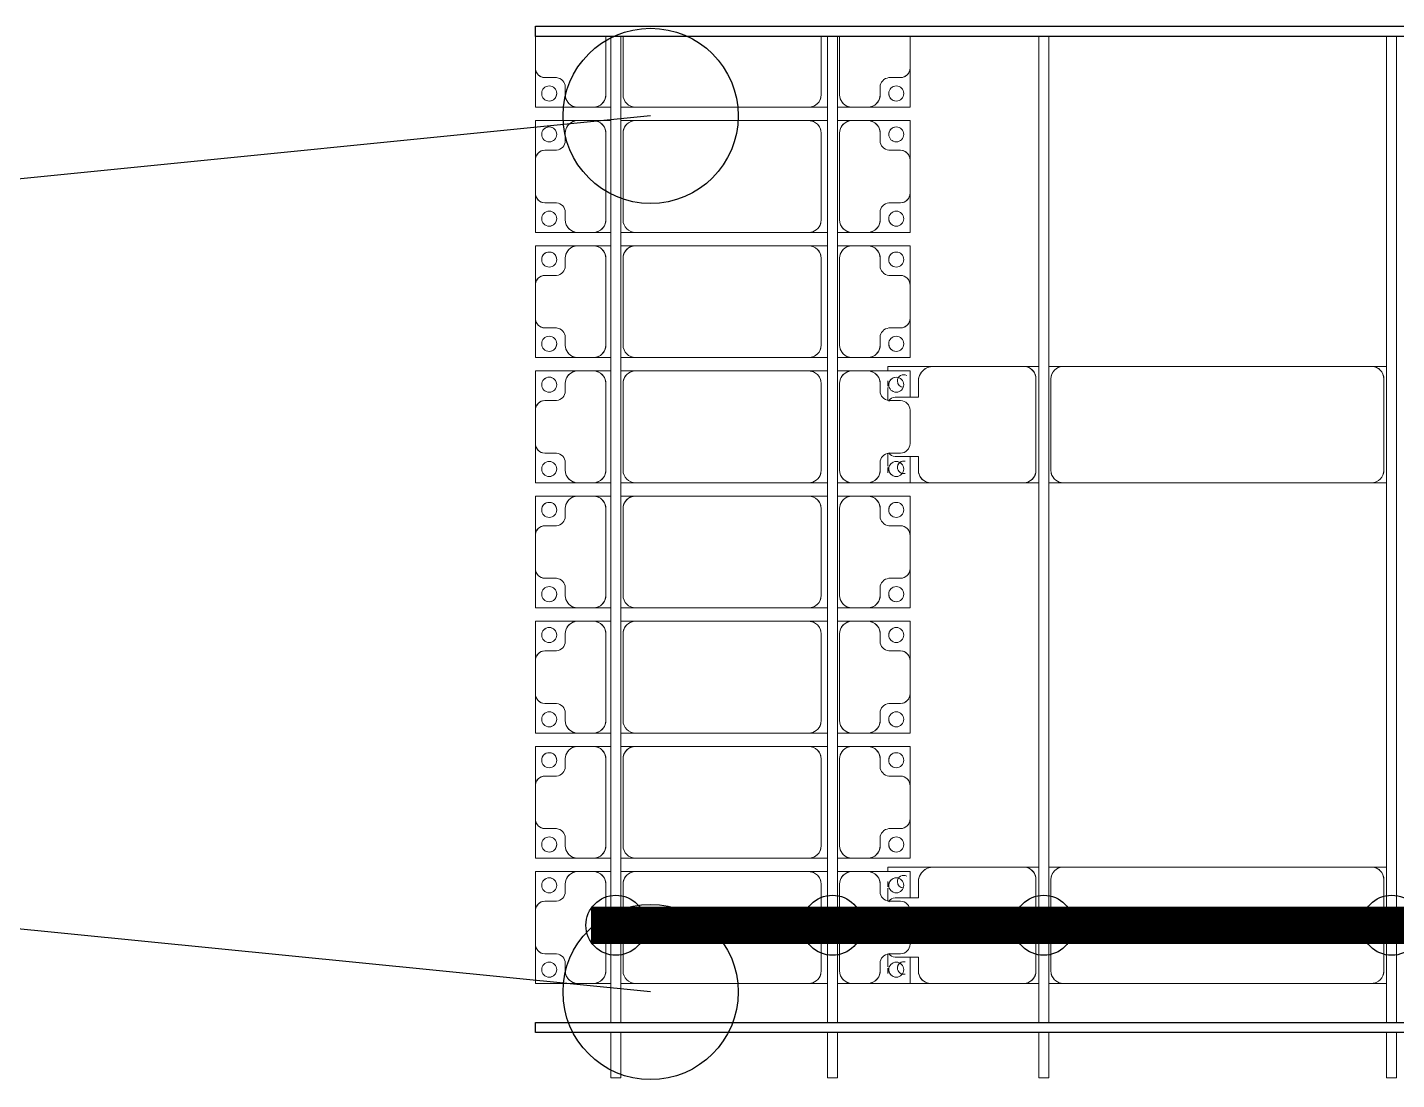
# Model space of a CAD drawing. Header units: millimetres. Extents: x -533732 to -130507, y -117886 to -23954.
# Drawn here: x -528261 to -522790, y -110753 to -106549 of the extents above; entities that cross this region are included whole.
import ezdxf

# ---------------------------------------------------------------- set-up
doc = ezdxf.new("R2010")
doc.units = ezdxf.units.MM
doc.layers.add('A-GENM', color=13, linetype='Continuous', lineweight=9)
doc.layers.add('S-BEAM', color=12, linetype='Continuous', lineweight=9)
for name, color, linetype in [('GC-BICH NEO', 6, 'Continuous'), ('GC-DAY NEO', 5, 'Continuous'), ('GC-HOP 40x60 GIA CUONG', 1, 'Continuous')]:
    doc.layers.add(name, color=color, linetype=linetype)

# ---------------------------------------------------------------- blocks, each defined once
blk = doc.blocks.new('Dầm C52 - Hộp 40x60-19452-BỐ TRÍ KHUNG KẾT CẤU BÈ PIN 06')
at = {"layer": 'S-BEAM', "color": 3, "lineweight": 25}
for p, q in [((-110033.2, -20), (-110033.2, 20)), ((-110033.2, 20), (110033.2, 20)), ((110033.2, -20), (-110033.2, -20))]:
    blk.add_line(p, q, dxfattribs=at)
blk = doc.blocks.new('Dai phao do pin - DẢI PHAO ĐỠ PIN-V144-BỐ TRÍ KHUNG KẾT CẤU BÈ PIN 06')
at = {"layer": 'A-GENM', "color": 7}
for p, q in [((67088.9, 223.4), (67149.7, 223.4)), ((67088.9, 223.4), (67149.7, 223.4)), ((68380.3, 223.4), (67149.7, 223.4)), ((68380.3, 223.4), (68438.9, 223.4)), ((68380.3, 223.4), (68438.9, 223.4)), ((68478.9, 223.4), (68539.7, 223.4)), ((68478.9, 223.4), (68539.7, 223.4)), ((68909.7, 223.4), (68539.7, 223.4)), ((68909.7, 223.4), (69082.2, 223.4)), ((69082.2, 223.4), (68909.7, 223.4)), ((67099.7, 173.4), (67099.7, -191.6)), ((68430.3, -191.6), (68430.3, 173.4)), ((68489.7, 173.4), (68489.7, -191.6)), ((68959.7, 118.2), (68959.7, 173.4)), ((69082.2, 184), (69082.2, 162.5)), ((69082.2, 162.5), (69082.2, 184)), ((69052.2, 118.2), (68959.7, 118.2)), ((69082.2, 156.9), (69082.2, 106.1)), ((69082.2, 106.1), (69082.2, 156.9)), ((69082.2, -106.1), (69082.2, -156.9)), ((69082.2, -156.9), (69082.2, -106.1)), ((68959.7, -181.6), (68959.7, -118.2)), ((68959.7, -118.2), (69052.2, -118.2)), ((69082.2, -162.5), (69082.2, -184)), ((69082.2, -184), (69082.2, -162.5)), ((67149.7, -241.6), (67088.9, -241.6)), ((67149.7, -241.6), (67088.9, -241.6)), ((67149.7, -241.6), (68380.3, -241.6)), ((68438.9, -241.6), (68380.3, -241.6)), ((68438.9, -241.6), (68380.3, -241.6)), ((68539.7, -241.6), (68478.9, -241.6)), ((68539.7, -241.6), (68478.9, -241.6)), ((68539.7, -241.6), (68899.7, -241.6)), ((69082.2, -241.6), (68899.7, -241.6)), ((68899.7, -241.6), (69082.2, -241.6)), ((69082.2, -222.3), (69082.2, -241.6)), ((69082.2, -241.6), (69082.2, -222.3))]:
    blk.add_line(p, q, dxfattribs=at)
for centre, radius, start, end in [((67149.7, 173.4), 50, 90, 180), ((67149.7, 173.4), 50, 90, 120), ((68380.3, 173.4), 50, 0, 90), ((68380.3, 173.4), 50, 15, 90), ((68539.7, 173.4), 50, 90, 180), ((68539.7, 173.4), 50, 105, 180), ((68909.7, 173.4), 50, 0, 90), ((68909.7, 173.4), 50, 0, 75), ((67149.7, 173.4), 50, 150, 180), ((69018.6, 161.8), 25, 360, 105), ((69018.6, 161.8), 25, 0, 105), ((69018.6, 161.8), 25, 255, 360), ((69018.6, 161.8), 25, 270, 360), ((69052.2, 88.2), 30, 30, 90), ((69052.2, 88.2), 30, 30, 60), ((69052.2, -88.2), 30, 270, 330), ((69052.2, -88.2), 30, 300, 330), ((69018.6, -183.2), 25, 0, 90), ((69018.6, -183.2), 25, 0, 90), ((69052.2, -88.2), 30, 300, 315), ((69052.2, -88.2), 30, 300, 315), ((67149.7, -191.6), 50, 180, 270), ((67149.7, -191.6), 50, 180, 210), ((68380.3, -191.6), 50, 270, 360), ((68380.3, -191.6), 50, 330, 345), ((68539.7, -191.6), 50, 180, 270), ((68539.7, -191.6), 50, 180, 255), ((68899.7, -181.6), 60, 270, 360), ((68899.7, -181.6), 60, 300, 0), ((69018.6, -183.2), 25, 240, 360), ((69018.6, -183.2), 25, 240, 360), ((67149.7, -191.6), 50, 225, 255), ((68380.3, -191.6), 50, 270, 300)]:
    blk.add_arc(centre, radius, start, end, dxfattribs=at)
blk = doc.blocks.new('Dai phao do pin - DẢI PHAO ĐỠ PIN-V145-BỐ TRÍ KHUNG KẾT CẤU BÈ PIN 06')
at = {"layer": 'A-GENM', "color": 7}
for p, q in [((67088.9, 223.4), (67149.7, 223.4)), ((67088.9, 223.4), (67149.7, 223.4)), ((68380.3, 223.4), (67149.7, 223.4)), ((68380.3, 223.4), (68438.9, 223.4)), ((68380.3, 223.4), (68438.9, 223.4)), ((68478.9, 223.4), (68539.7, 223.4)), ((68478.9, 223.4), (68539.7, 223.4)), ((68909.7, 223.4), (68539.7, 223.4)), ((68909.7, 223.4), (69082.2, 223.4)), ((69082.2, 223.4), (68909.7, 223.4)), ((67099.7, 173.4), (67099.7, -191.6)), ((68430.3, -191.6), (68430.3, 173.4)), ((68489.7, 173.4), (68489.7, -191.6)), ((68959.7, 118.2), (68959.7, 173.4)), ((69082.2, 184), (69082.2, 162.5)), ((69082.2, 162.5), (69082.2, 184)), ((69052.2, 118.2), (68959.7, 118.2)), ((69082.2, 156.9), (69082.2, 106.1)), ((69082.2, 106.1), (69082.2, 156.9)), ((69082.2, -106.1), (69082.2, -156.9)), ((69082.2, -156.9), (69082.2, -106.1)), ((68959.7, -181.6), (68959.7, -118.2)), ((68959.7, -118.2), (69052.2, -118.2)), ((69082.2, -162.5), (69082.2, -184)), ((69082.2, -184), (69082.2, -162.5)), ((67149.7, -241.6), (67088.9, -241.6)), ((67149.7, -241.6), (67088.9, -241.6)), ((67149.7, -241.6), (68380.3, -241.6)), ((68438.9, -241.6), (68380.3, -241.6)), ((68438.9, -241.6), (68380.3, -241.6)), ((68539.7, -241.6), (68478.9, -241.6)), ((68539.7, -241.6), (68478.9, -241.6)), ((68539.7, -241.6), (68899.7, -241.6)), ((69082.2, -241.6), (68899.7, -241.6)), ((68899.7, -241.6), (69082.2, -241.6)), ((69082.2, -222.3), (69082.2, -241.6)), ((69082.2, -241.6), (69082.2, -222.3))]:
    blk.add_line(p, q, dxfattribs=at)
for centre, radius, start, end in [((67149.7, 173.4), 50, 90, 180), ((67149.7, 173.4), 50, 90, 120), ((68380.3, 173.4), 50, 0, 90), ((68380.3, 173.4), 50, 15, 90), ((68539.7, 173.4), 50, 90, 180), ((68539.7, 173.4), 50, 105, 180), ((68909.7, 173.4), 50, 0, 90), ((68909.7, 173.4), 50, 0, 75), ((67149.7, 173.4), 50, 150, 180), ((69018.6, 161.8), 25, 360, 105), ((69018.6, 161.8), 25, 0, 105), ((69018.6, 161.8), 25, 255, 360), ((69018.6, 161.8), 25, 270, 360), ((69052.2, 88.2), 30, 30, 90), ((69052.2, 88.2), 30, 30, 60), ((69052.2, -88.2), 30, 270, 330), ((69052.2, -88.2), 30, 300, 330), ((69018.6, -183.2), 25, 0, 90), ((69018.6, -183.2), 25, 0, 90), ((69052.2, -88.2), 30, 300, 315), ((69052.2, -88.2), 30, 300, 315), ((67149.7, -191.6), 50, 180, 270), ((67149.7, -191.6), 50, 180, 210), ((68380.3, -191.6), 50, 270, 360), ((68380.3, -191.6), 50, 330, 345), ((68539.7, -191.6), 50, 180, 270), ((68539.7, -191.6), 50, 180, 255), ((68899.7, -181.6), 60, 270, 360), ((68899.7, -181.6), 60, 300, 0), ((69018.6, -183.2), 25, 240, 360), ((69018.6, -183.2), 25, 240, 360), ((67149.7, -191.6), 50, 225, 255), ((68380.3, -191.6), 50, 270, 300)]:
    blk.add_arc(centre, radius, start, end, dxfattribs=at)
blk = doc.blocks.new('Dầm C52 - Dầm C52-19796-BỐ TRÍ KHUNG KẾT CẤU BÈ PIN 06')
at = {"layer": 'S-BEAM', "color": 1}
for p, q in [((-39613.3, -20), (-39613.3, 20)), ((-39613.3, 20), (-39433.3, 20)), ((-39393.3, 20), (-35453.3, 20)), ((-39433.3, -20), (-39613.3, -20)), ((-35453.3, -20), (-39393.3, -20))]:
    blk.add_line(p, q, dxfattribs=at)
blk = doc.blocks.new('Dai phaodi lai - DẢI PHAO ĐI LẠI-19048-BỐ TRÍ KHUNG KẾT CẤU BÈ PIN 06')
at = {"layer": 'A-GENM', "color": 7}
for p, q in [((74566.9, 748.4), (74440, 748.4)), ((74566.9, 748.4), (74723.2, 748.4)), ((74723.2, 748.4), (74566.9, 748.4)), ((74723.2, 748.4), (74723.2, 579.3)), ((74723.2, 579.3), (74723.2, 748.4)), ((74776.8, 748.4), (74933.1, 748.4)), ((74776.8, 579.3), (74776.8, 748.4)), ((74776.8, 748.4), (74776.8, 579.3)), ((74933.1, 748.4), (74776.8, 748.4)), ((75066.9, 748.4), (74933.1, 748.4)), ((75066.9, 748.4), (75223.2, 748.4)), ((75223.2, 748.4), (75066.9, 748.4)), ((75223.2, 748.4), (75223.2, 579.3)), ((75223.2, 579.3), (75223.2, 748.4)), ((75276.8, 748.4), (75433.1, 748.4)), ((75276.8, 579.3), (75276.8, 748.4)), ((75276.8, 748.4), (75276.8, 579.3)), ((75433.1, 748.4), (75276.8, 748.4)), ((75566.9, 748.4), (75433.1, 748.4)), ((75566.9, 748.4), (75723.2, 748.4)), ((75723.2, 748.4), (75566.9, 748.4)), ((75723.2, 748.4), (75723.2, 579.3)), ((75723.2, 579.3), (75723.2, 748.4)), ((75776.8, 748.4), (75881.8, 748.4)), ((75776.8, 579.3), (75776.8, 748.4)), ((75776.8, 748.4), (75776.8, 579.3)), ((75881.8, 748.4), (75776.8, 748.4)), ((76066.9, 748.4), (75933.1, 748.4)), ((76118.2, 748.4), (76223.2, 748.4)), ((76223.2, 748.4), (76118.2, 748.4)), ((76223.2, 748.4), (76223.2, 579.3)), ((76223.2, 579.3), (76223.2, 748.4)), ((76276.8, 748.4), (76433.1, 748.4)), ((76276.8, 579.3), (76276.8, 748.4)), ((76276.8, 748.4), (76276.8, 579.3)), ((76433.1, 748.4), (76276.8, 748.4)), ((76566.9, 748.4), (76433.1, 748.4)), ((76566.9, 748.4), (76723.2, 748.4)), ((76723.2, 748.4), (76566.9, 748.4)), ((76723.2, 748.4), (76723.2, 579.3)), ((76723.2, 579.3), (76723.2, 748.4)), ((76776.8, 748.4), (76933.1, 748.4)), ((76776.8, 579.3), (76776.8, 748.4)), ((76776.8, 748.4), (76776.8, 579.3)), ((76933.1, 748.4), (76776.8, 748.4)), ((77066.9, 748.4), (76933.1, 748.4)), ((77066.9, 748.4), (77223.2, 748.4)), ((77223.2, 748.4), (77066.9, 748.4)), ((77223.2, 748.4), (77223.2, 579.3)), ((77223.2, 579.3), (77223.2, 748.4)), ((77276.8, 748.4), (77433.1, 748.4)), ((77276.8, 579.3), (77276.8, 748.4)), ((77276.8, 748.4), (77276.8, 579.3)), ((77433.1, 748.4), (77276.8, 748.4)), ((77566.9, 748.4), (77433.1, 748.4)), ((77566.9, 748.4), (77723.2, 748.4)), ((77714.4, 748.4), (77566.9, 748.4)), ((77723.2, 748.4), (77723.2, 579.3)), ((77723.2, 579.3), (77723.2, 748.4)), ((77776.8, 748.4), (77881.8, 748.4)), ((77776.8, 579.3), (77776.8, 748.4)), ((77776.8, 748.4), (77776.8, 579.3)), ((77881.8, 748.4), (77776.8, 748.4)), ((78066.9, 748.4), (77933.1, 748.4)), ((78118.2, 748.4), (78223.2, 748.4)), ((78223.2, 748.4), (78118.2, 748.4)), ((78223.2, 748.4), (78223.2, 579.3)), ((78223.2, 579.3), (78223.2, 748.4)), ((74604.9, 670.7), (74604.9, 710.4)), ((74895.1, 710.4), (74895.1, 670.7)), ((75104.9, 670.7), (75104.9, 710.4)), ((75395.1, 710.4), (75395.1, 670.7)), ((75604.9, 670.7), (75604.9, 710.4)), ((75895.1, 710.4), (75895.1, 670.7)), ((76104.9, 670.7), (76104.9, 710.4)), ((76395.1, 710.4), (76395.1, 670.7)), ((76604.9, 670.7), (76604.9, 710.4)), ((76895.1, 710.4), (76895.1, 670.7)), ((77104.9, 670.7), (77104.9, 710.4)), ((77395.1, 710.4), (77395.1, 670.7)), ((77604.9, 670.7), (77604.9, 710.4)), ((77895.1, 710.4), (77895.1, 670.7)), ((78104.9, 670.7), (78104.9, 710.4)), ((74673.2, 629.3), (74635.7, 629.3)), ((74864.3, 629.3), (74826.8, 629.3)), ((75173.2, 629.3), (75135.7, 629.3)), ((75364.3, 629.3), (75326.8, 629.3)), ((75673.2, 629.3), (75635.7, 629.3)), ((75864.3, 629.3), (75826.8, 629.3)), ((76173.2, 629.3), (76135.7, 629.3)), ((76364.3, 629.3), (76326.8, 629.3)), ((76673.2, 629.3), (76635.7, 629.3)), ((76864.3, 629.3), (76826.8, 629.3)), ((77173.2, 629.3), (77135.7, 629.3)), ((77364.3, 629.3), (77326.8, 629.3)), ((77673.2, 629.3), (77635.7, 629.3)), ((77864.3, 629.3), (77826.8, 629.3)), ((78173.2, 629.3), (78135.7, 629.3)), ((74723.2, 516.7), (74723.2, 579.3)), ((74776.8, 579.3), (74776.8, 516.7)), ((75223.2, 516.7), (75223.2, 579.3)), ((75276.8, 579.3), (75276.8, 516.7)), ((75723.2, 516.7), (75723.2, 579.3)), ((75776.8, 579.3), (75776.8, 516.7)), ((76223.2, 516.7), (76223.2, 579.3)), ((76276.8, 579.3), (76276.8, 516.7)), ((76723.2, 516.7), (76723.2, 579.3)), ((76776.8, 579.3), (76776.8, 516.7)), ((77223.2, 516.7), (77223.2, 579.3)), ((77276.8, 579.3), (77276.8, 516.7)), ((77723.2, 516.7), (77723.2, 579.3)), ((77776.8, 579.3), (77776.8, 516.7)), ((78223.2, 516.7), (78223.2, 579.3)), ((74723.2, 516.7), (74723.2, 458.1)), ((74723.2, 516.7), (74723.2, 458.1)), ((74776.8, 458.1), (74776.8, 516.7)), ((74776.8, 458.1), (74776.8, 516.7)), ((75223.2, 516.7), (75223.2, 458.1)), ((75223.2, 516.7), (75223.2, 458.1)), ((75276.8, 458.1), (75276.8, 516.7)), ((75276.8, 458.1), (75276.8, 516.7)), ((75723.2, 516.7), (75723.2, 458.1)), ((75723.2, 516.7), (75723.2, 458.1)), ((75776.8, 458.1), (75776.8, 516.7)), ((75776.8, 458.1), (75776.8, 516.7)), ((76223.2, 516.7), (76223.2, 458.1)), ((76223.2, 516.7), (76223.2, 458.1)), ((76276.8, 458.1), (76276.8, 516.7)), ((76276.8, 458.1), (76276.8, 516.7)), ((76723.2, 516.7), (76723.2, 458.1)), ((76723.2, 516.7), (76723.2, 458.1)), ((76776.8, 458.1), (76776.8, 516.7)), ((76776.8, 458.1), (76776.8, 516.7)), ((77223.2, 516.7), (77223.2, 458.1)), ((77223.2, 516.7), (77223.2, 458.1)), ((77276.8, 458.1), (77276.8, 516.7)), ((77276.8, 458.1), (77276.8, 516.7)), ((77723.2, 516.7), (77723.2, 458.1)), ((77723.2, 516.7), (77723.2, 458.1)), ((77776.8, 458.1), (77776.8, 516.7)), ((77776.8, 458.1), (77776.8, 516.7)), ((78223.2, 516.7), (78223.2, 458.1)), ((78223.2, 516.7), (78223.2, 458.1)), ((74440, 466.7), (74673.2, 466.7)), ((74826.8, 466.7), (75173.2, 466.7)), ((75326.8, 466.7), (75673.2, 466.7)), ((75826.8, 466.7), (76173.2, 466.7)), ((76326.8, 466.7), (76673.2, 466.7)), ((76826.8, 466.7), (77173.2, 466.7)), ((77326.8, 466.7), (77673.2, 466.7)), ((77826.8, 466.7), (78173.2, 466.7)), ((74673.2, 393.3), (74440, 393.3)), ((74723.2, 418.1), (74723.2, 343.3)), ((74723.2, 418.1), (74723.2, 343.3)), ((74776.8, 343.3), (74776.8, 418.1)), ((74776.8, 343.3), (74776.8, 418.1)), ((75173.2, 393.3), (74826.8, 393.3)), ((75223.2, 418.1), (75223.2, 343.3)), ((75223.2, 418.1), (75223.2, 343.3)), ((75276.8, 343.3), (75276.8, 418.1)), ((75276.8, 343.3), (75276.8, 418.1)), ((75673.2, 393.3), (75326.8, 393.3)), ((75723.2, 418.1), (75723.2, 343.3)), ((75723.2, 418.1), (75723.2, 343.3)), ((75776.8, 343.3), (75776.8, 418.1)), ((75776.8, 343.3), (75776.8, 418.1)), ((76173.2, 393.3), (75826.8, 393.3)), ((76223.2, 418.1), (76223.2, 343.3)), ((76223.2, 418.1), (76223.2, 343.3)), ((76276.8, 343.3), (76276.8, 418.1)), ((76276.8, 343.3), (76276.8, 418.1)), ((76673.2, 393.3), (76326.8, 393.3)), ((76723.2, 418.1), (76723.2, 343.3)), ((76723.2, 418.1), (76723.2, 343.3)), ((76776.8, 343.3), (76776.8, 418.1)), ((76776.8, 343.3), (76776.8, 418.1)), ((77173.2, 393.3), (76826.8, 393.3)), ((77223.2, 418.1), (77223.2, 343.3)), ((77223.2, 418.1), (77223.2, 343.3)), ((77276.8, 343.3), (77276.8, 418.1)), ((77276.8, 343.3), (77276.8, 418.1)), ((77673.2, 393.3), (77326.8, 393.3)), ((77723.2, 418.1), (77723.2, 343.3)), ((77723.2, 418.1), (77723.2, 343.3)), ((77776.8, 343.3), (77776.8, 418.1)), ((77776.8, 343.3), (77776.8, 418.1)), ((78173.2, 393.3), (77826.8, 393.3)), ((78223.2, 418.1), (78223.2, 343.3)), ((78223.2, 418.1), (78223.2, 343.3)), ((74723.2, -348.3), (74723.2, 343.3)), ((74776.8, 343.3), (74776.8, -348.3)), ((75223.2, -348.3), (75223.2, 343.3)), ((75276.8, 343.3), (75276.8, -348.3)), ((75723.2, -348.3), (75723.2, 343.3)), ((75776.8, 343.3), (75776.8, -348.3)), ((76223.2, -348.3), (76223.2, 343.3)), ((76276.8, 343.3), (76276.8, -348.3)), ((76723.2, -348.3), (76723.2, 343.3)), ((76776.8, 343.3), (76776.8, -348.3)), ((77223.2, -348.3), (77223.2, 343.3)), ((77276.8, 343.3), (77276.8, -348.3)), ((77723.2, -348.3), (77723.2, 343.3)), ((77776.8, 343.3), (77776.8, -348.3)), ((78223.2, -348.3), (78223.2, 343.3)), ((74723.2, -348.3), (74723.2, -406.9)), ((74723.2, -348.3), (74723.2, -406.9)), ((74776.8, -406.9), (74776.8, -348.3)), ((74776.8, -406.9), (74776.8, -348.3)), ((75223.2, -348.3), (75223.2, -406.9)), ((75223.2, -348.3), (75223.2, -406.9)), ((75276.8, -406.9), (75276.8, -348.3)), ((75276.8, -406.9), (75276.8, -348.3)), ((75723.2, -348.3), (75723.2, -406.9)), ((75723.2, -348.3), (75723.2, -406.9)), ((75776.8, -406.9), (75776.8, -348.3)), ((75776.8, -406.9), (75776.8, -348.3)), ((76223.2, -348.3), (76223.2, -406.9)), ((76223.2, -348.3), (76223.2, -406.9)), ((76276.8, -406.9), (76276.8, -348.3)), ((76276.8, -406.9), (76276.8, -348.3)), ((76723.2, -348.3), (76723.2, -406.9)), ((76723.2, -348.3), (76723.2, -406.9)), ((76776.8, -406.9), (76776.8, -348.3)), ((76776.8, -406.9), (76776.8, -348.3)), ((77223.2, -348.3), (77223.2, -406.9)), ((77223.2, -348.3), (77223.2, -406.9)), ((77276.8, -406.9), (77276.8, -348.3)), ((77276.8, -406.9), (77276.8, -348.3)), ((77723.2, -348.3), (77723.2, -406.9)), ((77723.2, -348.3), (77723.2, -406.9)), ((77776.8, -406.9), (77776.8, -348.3)), ((77776.8, -406.9), (77776.8, -348.3)), ((78223.2, -348.3), (78223.2, -406.9)), ((78223.2, -348.3), (78223.2, -406.9)), ((74440, -398.3), (74673.2, -398.3)), ((74826.8, -398.3), (75173.2, -398.3)), ((75326.8, -398.3), (75673.2, -398.3)), ((75826.8, -398.3), (76173.2, -398.3)), ((76326.8, -398.3), (76673.2, -398.3)), ((76826.8, -398.3), (77173.2, -398.3)), ((77326.8, -398.3), (77673.2, -398.3)), ((77826.8, -398.3), (78173.2, -398.3)), ((74673.2, -466.7), (74440, -466.7)), ((74723.2, -446.9), (74723.2, -516.7)), ((74723.2, -446.9), (74723.2, -516.7)), ((74776.8, -516.7), (74776.8, -446.9)), ((74776.8, -516.7), (74776.8, -446.9)), ((75173.2, -466.7), (74826.8, -466.7)), ((75223.2, -446.9), (75223.2, -516.7)), ((75223.2, -446.9), (75223.2, -516.7)), ((75276.8, -516.7), (75276.8, -446.9)), ((75276.8, -516.7), (75276.8, -446.9)), ((75673.2, -466.7), (75326.8, -466.7)), ((75723.2, -446.9), (75723.2, -516.7)), ((75723.2, -446.9), (75723.2, -516.7)), ((75776.8, -516.7), (75776.8, -446.9)), ((75776.8, -516.7), (75776.8, -446.9)), ((76173.2, -466.7), (75826.8, -466.7)), ((76223.2, -446.9), (76223.2, -516.7)), ((76223.2, -446.9), (76223.2, -516.7)), ((76276.8, -516.7), (76276.8, -446.9)), ((76276.8, -516.7), (76276.8, -446.9)), ((76673.2, -466.7), (76326.8, -466.7)), ((76723.2, -446.9), (76723.2, -516.7)), ((76723.2, -446.9), (76723.2, -516.7)), ((76776.8, -516.7), (76776.8, -446.9)), ((76776.8, -516.7), (76776.8, -446.9)), ((77173.2, -466.7), (76826.8, -466.7)), ((77223.2, -446.9), (77223.2, -516.7)), ((77223.2, -446.9), (77223.2, -516.7)), ((77276.8, -516.7), (77276.8, -446.9)), ((77276.8, -516.7), (77276.8, -446.9)), ((77673.2, -466.7), (77326.8, -466.7)), ((77723.2, -446.9), (77723.2, -516.7)), ((77723.2, -446.9), (77723.2, -516.7)), ((77776.8, -516.7), (77776.8, -446.9)), ((77776.8, -516.7), (77776.8, -446.9)), ((78173.2, -466.7), (77826.8, -466.7)), ((78223.2, -446.9), (78223.2, -516.7)), ((78223.2, -446.9), (78223.2, -516.7)), ((74723.2, -579.3), (74723.2, -516.7)), ((74776.8, -516.7), (74776.8, -579.3)), ((75223.2, -579.3), (75223.2, -516.7)), ((75276.8, -516.7), (75276.8, -579.3)), ((75723.2, -579.3), (75723.2, -516.7)), ((75776.8, -516.7), (75776.8, -579.3)), ((76223.2, -579.3), (76223.2, -516.7)), ((76276.8, -516.7), (76276.8, -579.3)), ((76723.2, -579.3), (76723.2, -516.7)), ((76776.8, -516.7), (76776.8, -579.3)), ((77223.2, -579.3), (77223.2, -516.7)), ((77276.8, -516.7), (77276.8, -579.3)), ((77723.2, -579.3), (77723.2, -516.7)), ((77776.8, -516.7), (77776.8, -579.3)), ((78223.2, -579.3), (78223.2, -516.7)), ((74723.2, -579.3), (74723.2, -748.4)), ((74723.2, -748.4), (74723.2, -579.3)), ((74776.8, -748.4), (74776.8, -579.3)), ((74776.8, -579.3), (74776.8, -748.4)), ((75223.2, -579.3), (75223.2, -748.4)), ((75223.2, -748.4), (75223.2, -579.3)), ((75276.8, -748.4), (75276.8, -579.3)), ((75276.8, -579.3), (75276.8, -748.4)), ((75723.2, -579.3), (75723.2, -748.4)), ((75723.2, -748.4), (75723.2, -579.3)), ((75776.8, -748.4), (75776.8, -579.3)), ((75776.8, -579.3), (75776.8, -748.4)), ((76223.2, -579.3), (76223.2, -748.4)), ((76223.2, -748.4), (76223.2, -579.3)), ((76276.8, -748.4), (76276.8, -579.3)), ((76276.8, -579.3), (76276.8, -748.4)), ((76723.2, -579.3), (76723.2, -748.4)), ((76723.2, -748.4), (76723.2, -579.3)), ((76776.8, -748.4), (76776.8, -579.3)), ((76776.8, -579.3), (76776.8, -748.4)), ((77223.2, -579.3), (77223.2, -748.4)), ((77223.2, -748.4), (77223.2, -579.3)), ((77276.8, -748.4), (77276.8, -579.3)), ((77276.8, -579.3), (77276.8, -748.4)), ((77723.2, -579.3), (77723.2, -748.4)), ((77723.2, -748.4), (77723.2, -579.3)), ((77776.8, -748.4), (77776.8, -579.3)), ((77776.8, -579.3), (77776.8, -748.4)), ((78223.2, -579.3), (78223.2, -748.4)), ((78223.2, -748.4), (78223.2, -579.3)), ((74635.7, -629.3), (74673.2, -629.3)), ((74826.8, -629.3), (74864.3, -629.3)), ((75135.7, -629.3), (75173.2, -629.3)), ((75326.8, -629.3), (75364.3, -629.3)), ((75635.7, -629.3), (75673.2, -629.3)), ((75826.8, -629.3), (75864.3, -629.3)), ((76135.7, -629.3), (76173.2, -629.3)), ((76326.8, -629.3), (76364.3, -629.3)), ((76635.7, -629.3), (76673.2, -629.3)), ((76826.8, -629.3), (76864.3, -629.3)), ((77135.7, -629.3), (77173.2, -629.3)), ((77326.8, -629.3), (77364.3, -629.3)), ((77635.7, -629.3), (77673.2, -629.3)), ((77826.8, -629.3), (77864.3, -629.3)), ((78135.7, -629.3), (78173.2, -629.3)), ((74604.9, -710.4), (74604.9, -670.7)), ((74895.1, -670.7), (74895.1, -710.4)), ((75104.9, -710.4), (75104.9, -670.7)), ((75395.1, -670.7), (75395.1, -710.4)), ((75604.9, -710.4), (75604.9, -670.7)), ((75895.1, -670.7), (75895.1, -710.4)), ((76104.9, -710.4), (76104.9, -670.7)), ((76395.1, -670.7), (76395.1, -710.4)), ((76604.9, -710.4), (76604.9, -670.7)), ((76895.1, -670.7), (76895.1, -710.4)), ((77104.9, -710.4), (77104.9, -670.7)), ((77395.1, -670.7), (77395.1, -710.4)), ((77604.9, -710.4), (77604.9, -670.7)), ((77895.1, -670.7), (77895.1, -710.4)), ((78104.9, -710.4), (78104.9, -670.7)), ((74440, -748.4), (74566.9, -748.4)), ((74723.2, -748.4), (74566.9, -748.4)), ((74566.9, -748.4), (74723.2, -748.4)), ((74933.1, -748.4), (74776.8, -748.4)), ((74776.8, -748.4), (74933.1, -748.4)), ((74933.1, -748.4), (75066.9, -748.4)), ((75223.2, -748.4), (75066.9, -748.4)), ((75066.9, -748.4), (75223.2, -748.4)), ((75433.1, -748.4), (75276.8, -748.4)), ((75276.8, -748.4), (75433.1, -748.4)), ((75433.1, -748.4), (75566.9, -748.4)), ((75723.2, -748.4), (75566.9, -748.4)), ((75566.9, -748.4), (75723.2, -748.4)), ((75933.1, -748.4), (75776.8, -748.4)), ((75776.8, -748.4), (75933.1, -748.4)), ((75933.1, -748.4), (76066.9, -748.4)), ((76223.2, -748.4), (76066.9, -748.4)), ((76066.9, -748.4), (76223.2, -748.4)), ((76433.1, -748.4), (76276.8, -748.4)), ((76276.8, -748.4), (76433.1, -748.4)), ((76433.1, -748.4), (76566.9, -748.4)), ((76723.2, -748.4), (76566.9, -748.4)), ((76566.9, -748.4), (76723.2, -748.4)), ((76933.1, -748.4), (76776.8, -748.4)), ((76776.8, -748.4), (76933.1, -748.4)), ((76933.1, -748.4), (77066.9, -748.4)), ((77223.2, -748.4), (77066.9, -748.4)), ((77066.9, -748.4), (77223.2, -748.4)), ((77433.1, -748.4), (77276.8, -748.4)), ((77276.8, -748.4), (77433.1, -748.4)), ((77433.1, -748.4), (77566.9, -748.4)), ((77723.2, -748.4), (77566.9, -748.4)), ((77566.9, -748.4), (77714.4, -748.4)), ((77933.1, -748.4), (77776.8, -748.4)), ((77776.8, -748.4), (77933.1, -748.4)), ((77933.1, -748.4), (78066.9, -748.4)), ((78223.2, -748.4), (78066.9, -748.4)), ((78066.9, -748.4), (78223.2, -748.4))]:
    blk.add_line(p, q, dxfattribs=at)
for centre, radius, start, end in [((74566.9, 710.4), 38, 360, 90), ((74566.9, 710.4), 38, 75, 90), ((74566.9, 710.4), 38, 360, 90), ((74566.9, 710.4), 38, 75, 90), ((74566.9, 710.4), 38, 360, 60), ((74566.9, 710.4), 38, 360, 60), ((74668.4, 693.3), 30, 90, 270), ((74668.4, 693.3), 30, 90, 270), ((74668.4, 693.3), 30, 270, 90), ((74668.4, 693.3), 30, 0, 90), ((74831.6, 693.3), 30, 90, 270), ((74831.6, 693.3), 30, 90, 180), ((74831.6, 693.3), 30, 270, 90), ((74831.6, 693.3), 30, 270, 90), ((74933.1, 710.4), 38, 90, 180), ((74933.1, 710.4), 38, 90, 180), ((74933.1, 710.4), 38, 120, 180), ((74933.1, 710.4), 38, 120, 180), ((74933.1, 710.4), 38, 90, 105), ((74933.1, 710.4), 38, 90, 105), ((75066.9, 710.4), 38, 360, 90), ((75066.9, 710.4), 38, 75, 90), ((75066.9, 710.4), 38, 360, 90), ((75066.9, 710.4), 38, 75, 90), ((75066.9, 710.4), 38, 360, 60), ((75066.9, 710.4), 38, 360, 60), ((75168.4, 693.3), 30, 90, 270), ((75168.4, 693.3), 30, 90, 270), ((75168.4, 693.3), 30, 270, 90), ((75168.4, 693.3), 30, 0, 90), ((75331.6, 693.3), 30, 90, 270), ((75331.6, 693.3), 30, 90, 180), ((75331.6, 693.3), 30, 270, 90), ((75331.6, 693.3), 30, 270, 90), ((75433.1, 710.4), 38, 90, 180), ((75433.1, 710.4), 38, 90, 180), ((75433.1, 710.4), 38, 120, 180), ((75433.1, 710.4), 38, 120, 180), ((75433.1, 710.4), 38, 90, 105), ((75433.1, 710.4), 38, 90, 105), ((75566.9, 710.4), 38, 0, 90), ((75566.9, 710.4), 38, 75, 90), ((75566.9, 710.4), 38, 0, 90), ((75566.9, 710.4), 38, 75, 90), ((75566.9, 710.4), 38, 0, 60), ((75566.9, 710.4), 38, 0, 60), ((75668.4, 693.3), 30, 90, 270), ((75668.4, 693.3), 30, 90, 270), ((75668.4, 693.3), 30, 270, 90), ((75668.4, 693.3), 30, 0, 90), ((75831.6, 693.3), 30, 90, 270), ((75831.6, 693.3), 30, 90, 180), ((75831.6, 693.3), 30, 270, 90), ((75831.6, 693.3), 30, 270, 90), ((75933.1, 710.4), 38, 90, 180), ((76066.9, 710.4), 38, 360, 90), ((76168.4, 693.3), 30, 90, 270), ((76168.4, 693.3), 30, 90, 270), ((76168.4, 693.3), 30, 270, 90), ((76168.4, 693.3), 30, 0, 90), ((76331.6, 693.3), 30, 90, 270), ((76331.6, 693.3), 30, 90, 180), ((76331.6, 693.3), 30, 270, 90), ((76331.6, 693.3), 30, 270, 90), ((76433.1, 710.4), 38, 90, 180), ((76433.1, 710.4), 38, 90, 180), ((76433.1, 710.4), 38, 120, 180), ((76433.1, 710.4), 38, 120, 180), ((76433.1, 710.4), 38, 90, 105), ((76433.1, 710.4), 38, 90, 105), ((76566.9, 710.4), 38, 360, 90), ((76566.9, 710.4), 38, 75, 90), ((76566.9, 710.4), 38, 0, 90), ((76566.9, 710.4), 38, 75, 90), ((76566.9, 710.4), 38, 0, 60), ((76566.9, 710.4), 38, 0, 60), ((76668.4, 693.3), 30, 90, 270), ((76668.4, 693.3), 30, 90, 270), ((76668.4, 693.3), 30, 270, 90), ((76668.4, 693.3), 30, 360, 90), ((76831.6, 693.3), 30, 90, 270), ((76831.6, 693.3), 30, 90, 180), ((76831.6, 693.3), 30, 270, 90), ((76831.6, 693.3), 30, 270, 90), ((76933.1, 710.4), 38, 90, 180), ((76933.1, 710.4), 38, 90, 180), ((76933.1, 710.4), 38, 120, 180), ((76933.1, 710.4), 38, 120, 180), ((76933.1, 710.4), 38, 90, 105), ((76933.1, 710.4), 38, 90, 105), ((77066.9, 710.4), 38, 360, 90), ((77066.9, 710.4), 38, 75, 90), ((77066.9, 710.4), 38, 360, 90), ((77066.9, 710.4), 38, 75, 90), ((77066.9, 710.4), 38, 360, 60), ((77066.9, 710.4), 38, 360, 60), ((77168.4, 693.3), 30, 90, 270), ((77168.4, 693.3), 30, 90, 270), ((77168.4, 693.3), 30, 270, 90), ((77168.4, 693.3), 30, 360, 90), ((77331.6, 693.3), 30, 90, 270), ((77331.6, 693.3), 30, 90, 180), ((77331.6, 693.3), 30, 270, 90), ((77331.6, 693.3), 30, 270, 90), ((77433.1, 710.4), 38, 90, 180), ((77433.1, 710.4), 38, 90, 180), ((77433.1, 710.4), 38, 120, 180), ((77433.1, 710.4), 38, 120, 180), ((77433.1, 710.4), 38, 90, 105), ((77433.1, 710.4), 38, 90, 105), ((77566.9, 710.4), 38, 0, 90), ((77566.9, 710.4), 38, 75, 90), ((77566.9, 710.4), 38, 0, 90), ((77566.9, 710.4), 38, 75, 90), ((77566.9, 710.4), 38, 0, 60), ((77566.9, 710.4), 38, 0, 60), ((77668.4, 693.3), 30, 90, 270), ((77668.4, 693.3), 30, 90, 270), ((77668.4, 693.3), 30, 270, 90), ((77668.4, 693.3), 30, 360, 90), ((77831.6, 693.3), 30, 90, 270), ((77831.6, 693.3), 30, 90, 180), ((77831.6, 693.3), 30, 270, 90), ((77831.6, 693.3), 30, 270, 90), ((77933.1, 710.4), 38, 90, 180), ((78066.9, 710.4), 38, 0, 90), ((78168.4, 693.3), 30, 90, 270), ((78168.4, 693.3), 30, 90, 270), ((78168.4, 693.3), 30, 270, 90), ((78168.4, 693.3), 30, 0, 90), ((74644.8, 668.2), 40, 176.4919, 256.8115), ((74668.4, 693.3), 30, 270, 345), ((74831.6, 693.3), 30, 195, 270), ((74855.2, 668.2), 40, 283.1885, 3.5081), ((75144.8, 668.2), 40, 176.4919, 256.8115), ((75168.4, 693.3), 30, 270, 345), ((75331.6, 693.3), 30, 195, 270), ((75355.2, 668.2), 40, 283.1885, 3.5081), ((75644.8, 668.2), 40, 176.4919, 256.8115), ((75668.4, 693.3), 30, 270, 345), ((75831.6, 693.3), 30, 195, 270), ((75855.2, 668.2), 40, 283.1885, 3.5081), ((76144.8, 668.2), 40, 176.4919, 256.8115), ((76168.4, 693.3), 30, 270, 345), ((76331.6, 693.3), 30, 195, 270), ((76355.2, 668.2), 40, 283.1885, 3.5081), ((76644.8, 668.2), 40, 176.4919, 256.8115), ((76668.4, 693.3), 30, 270, 345), ((76831.6, 693.3), 30, 195, 270), ((76855.2, 668.2), 40, 283.1885, 3.5081), ((77144.8, 668.2), 40, 176.4919, 256.8115), ((77168.4, 693.3), 30, 270, 345), ((77331.6, 693.3), 30, 195, 270), ((77355.2, 668.2), 40, 283.1885, 3.5081), ((77644.8, 668.2), 40, 176.4919, 256.8115), ((77668.4, 693.3), 30, 270, 345), ((77831.6, 693.3), 30, 195, 270), ((77855.2, 668.2), 40, 283.1885, 3.5081), ((78144.8, 668.2), 40, 176.4919, 256.8115), ((78168.4, 693.3), 30, 270, 345), ((74673.2, 579.3), 50, 360, 90), ((74673.2, 579.3), 50, 15, 90), ((74826.8, 579.3), 50, 90, 180), ((74826.8, 579.3), 50, 90, 165), ((75173.2, 579.3), 50, 0, 90), ((75173.2, 579.3), 50, 15, 90), ((75326.8, 579.3), 50, 90, 180), ((75326.8, 579.3), 50, 90, 165), ((75673.2, 579.3), 50, 0, 90), ((75673.2, 579.3), 50, 15, 90), ((75826.8, 579.3), 50, 90, 180), ((75826.8, 579.3), 50, 90, 165), ((76173.2, 579.3), 50, 0, 90), ((76173.2, 579.3), 50, 15, 90), ((76326.8, 579.3), 50, 90, 180), ((76326.8, 579.3), 50, 90, 165), ((76673.2, 579.3), 50, 0, 90), ((76673.2, 579.3), 50, 15, 90), ((76826.8, 579.3), 50, 90, 180), ((76826.8, 579.3), 50, 90, 165), ((77173.2, 579.3), 50, 360, 90), ((77173.2, 579.3), 50, 15, 90), ((77326.8, 579.3), 50, 90, 180), ((77326.8, 579.3), 50, 90, 165), ((77673.2, 579.3), 50, 0, 90), ((77673.2, 579.3), 50, 15, 90), ((77826.8, 579.3), 50, 90, 180), ((77826.8, 579.3), 50, 90, 165), ((78173.2, 579.3), 50, 0, 90), ((78173.2, 579.3), 50, 15, 90), ((74673.2, 516.7), 50, 270, 360), ((74673.2, 516.7), 50, 270, 345), ((74826.8, 516.7), 50, 180, 270), ((74826.8, 516.7), 50, 195, 270), ((75173.2, 516.7), 50, 270, 0), ((75173.2, 516.7), 50, 270, 345), ((75326.8, 516.7), 50, 180, 270), ((75326.8, 516.7), 50, 195, 270), ((75673.2, 516.7), 50, 270, 0), ((75673.2, 516.7), 50, 270, 345), ((75826.8, 516.7), 50, 180, 270), ((75826.8, 516.7), 50, 195, 270), ((76173.2, 516.7), 50, 270, 0), ((76173.2, 516.7), 50, 270, 345), ((76326.8, 516.7), 50, 180, 270), ((76326.8, 516.7), 50, 195, 270), ((76673.2, 516.7), 50, 270, 0), ((76673.2, 516.7), 50, 270, 345), ((76826.8, 516.7), 50, 180, 270), ((76826.8, 516.7), 50, 195, 270), ((77173.2, 516.7), 50, 270, 360), ((77173.2, 516.7), 50, 270, 345), ((77326.8, 516.7), 50, 180, 270), ((77326.8, 516.7), 50, 195, 270), ((77673.2, 516.7), 50, 270, 0), ((77673.2, 516.7), 50, 270, 345), ((77826.8, 516.7), 50, 180, 270), ((77826.8, 516.7), 50, 195, 270), ((78173.2, 516.7), 50, 270, 0), ((78173.2, 516.7), 50, 270, 345), ((74673.2, 343.3), 50, 0, 90), ((74673.2, 343.3), 50, 0, 75), ((74826.8, 343.3), 50, 90, 180), ((74826.8, 343.3), 50, 105, 135), ((75173.2, 343.3), 50, 360, 90), ((75173.2, 343.3), 50, 360, 75), ((75326.8, 343.3), 50, 90, 180), ((75326.8, 343.3), 50, 105, 135), ((75673.2, 343.3), 50, 0, 90), ((75673.2, 343.3), 50, 0, 75), ((75826.8, 343.3), 50, 90, 180), ((75826.8, 343.3), 50, 105, 135), ((76173.2, 343.3), 50, 360, 90), ((76173.2, 343.3), 50, 360, 75), ((76326.8, 343.3), 50, 90, 180), ((76326.8, 343.3), 50, 105, 135), ((76673.2, 343.3), 50, 0, 90), ((76673.2, 343.3), 50, 0, 75), ((76826.8, 343.3), 50, 90, 180), ((76826.8, 343.3), 50, 105, 135), ((77173.2, 343.3), 50, 360, 90), ((77173.2, 343.3), 50, 360, 75), ((77326.8, 343.3), 50, 90, 180), ((77326.8, 343.3), 50, 105, 135), ((77673.2, 343.3), 50, 0, 90), ((77673.2, 343.3), 50, 0, 75), ((77826.8, 343.3), 50, 90, 180), ((77826.8, 343.3), 50, 105, 135), ((78173.2, 343.3), 50, 360, 90), ((78173.2, 343.3), 50, 360, 75), ((74826.8, 343.3), 50, 150, 180), ((75326.8, 343.3), 50, 150, 180), ((75826.8, 343.3), 50, 150, 180), ((76326.8, 343.3), 50, 150, 180), ((76826.8, 343.3), 50, 150, 180), ((77326.8, 343.3), 50, 150, 180), ((77826.8, 343.3), 50, 150, 180), ((74673.2, -348.3), 50, 270, 0), ((74673.2, -348.3), 50, 270, 0), ((74826.8, -348.3), 50, 180, 270), ((74826.8, -348.3), 50, 195, 270), ((75173.2, -348.3), 50, 270, 360), ((75173.2, -348.3), 50, 270, 360), ((75326.8, -348.3), 50, 180, 270), ((75326.8, -348.3), 50, 195, 270), ((75673.2, -348.3), 50, 270, 0), ((75673.2, -348.3), 50, 270, 0), ((75826.8, -348.3), 50, 180, 270), ((75826.8, -348.3), 50, 195, 270), ((76173.2, -348.3), 50, 270, 360), ((76173.2, -348.3), 50, 270, 360), ((76326.8, -348.3), 50, 180, 270), ((76326.8, -348.3), 50, 195, 270), ((76673.2, -348.3), 50, 270, 0), ((76673.2, -348.3), 50, 270, 0), ((76826.8, -348.3), 50, 180, 270), ((76826.8, -348.3), 50, 195, 270), ((77173.2, -348.3), 50, 270, 0), ((77173.2, -348.3), 50, 270, 0), ((77326.8, -348.3), 50, 180, 270), ((77326.8, -348.3), 50, 195, 270), ((77673.2, -348.3), 50, 270, 360), ((77673.2, -348.3), 50, 270, 360), ((77826.8, -348.3), 50, 180, 270), ((77826.8, -348.3), 50, 195, 270), ((78173.2, -348.3), 50, 270, 0), ((78173.2, -348.3), 50, 270, 0), ((74673.2, -516.7), 50, 0, 90), ((74673.2, -516.7), 50, 15, 90), ((74826.8, -516.7), 50, 90, 180), ((74826.8, -516.7), 50, 90, 165), ((75173.2, -516.7), 50, 0, 90), ((75173.2, -516.7), 50, 15, 90), ((75326.8, -516.7), 50, 90, 180), ((75326.8, -516.7), 50, 90, 165), ((75673.2, -516.7), 50, 0, 90), ((75673.2, -516.7), 50, 15, 90), ((75826.8, -516.7), 50, 90, 180), ((75826.8, -516.7), 50, 90, 165), ((76173.2, -516.7), 50, 0, 90), ((76173.2, -516.7), 50, 15, 90), ((76326.8, -516.7), 50, 90, 180), ((76326.8, -516.7), 50, 90, 165), ((76673.2, -516.7), 50, 0, 90), ((76673.2, -516.7), 50, 15, 90), ((76826.8, -516.7), 50, 90, 180), ((76826.8, -516.7), 50, 90, 165), ((77173.2, -516.7), 50, 360, 90), ((77173.2, -516.7), 50, 15, 90), ((77326.8, -516.7), 50, 90, 180), ((77326.8, -516.7), 50, 90, 165), ((77673.2, -516.7), 50, 0, 90), ((77673.2, -516.7), 50, 15, 90), ((77826.8, -516.7), 50, 90, 180), ((77826.8, -516.7), 50, 90, 165), ((78173.2, -516.7), 50, 0, 90), ((78173.2, -516.7), 50, 15, 90), ((74673.2, -579.3), 50, 270, 360), ((74673.2, -579.3), 50, 270, 345), ((74826.8, -579.3), 50, 180, 270), ((74826.8, -579.3), 50, 195, 270), ((75173.2, -579.3), 50, 270, 0), ((75173.2, -579.3), 50, 270, 345), ((75326.8, -579.3), 50, 180, 270), ((75326.8, -579.3), 50, 195, 270), ((75673.2, -579.3), 50, 270, 0), ((75673.2, -579.3), 50, 270, 345), ((75826.8, -579.3), 50, 180, 270), ((75826.8, -579.3), 50, 195, 270), ((76173.2, -579.3), 50, 270, 0), ((76173.2, -579.3), 50, 270, 345), ((76326.8, -579.3), 50, 180, 270), ((76326.8, -579.3), 50, 195, 270), ((76673.2, -579.3), 50, 270, 360), ((76673.2, -579.3), 50, 270, 345), ((76826.8, -579.3), 50, 180, 270), ((76826.8, -579.3), 50, 195, 270), ((77173.2, -579.3), 50, 270, 360), ((77173.2, -579.3), 50, 270, 345), ((77326.8, -579.3), 50, 180, 270), ((77326.8, -579.3), 50, 195, 270), ((77673.2, -579.3), 50, 270, 0), ((77673.2, -579.3), 50, 270, 345), ((77826.8, -579.3), 50, 180, 270), ((77826.8, -579.3), 50, 195, 270), ((78173.2, -579.3), 50, 270, 0), ((78173.2, -579.3), 50, 270, 345), ((74644.8, -668.2), 40, 103.1885, 183.5081), ((74855.2, -668.2), 40, 356.4919, 76.8115), ((75144.8, -668.2), 40, 103.1885, 183.5081), ((75355.2, -668.2), 40, 356.4919, 76.8115), ((75644.8, -668.2), 40, 103.1885, 183.5081), ((75855.2, -668.2), 40, 356.4919, 76.8115), ((76144.8, -668.2), 40, 103.1885, 183.5081), ((76355.2, -668.2), 40, 356.4919, 76.8115), ((76644.8, -668.2), 40, 103.1885, 183.5081), ((76855.2, -668.2), 40, 356.4919, 76.8115), ((77144.8, -668.2), 40, 103.1885, 183.5081), ((77355.2, -668.2), 40, 356.4919, 76.8115), ((77644.8, -668.2), 40, 103.1885, 183.5081), ((77855.2, -668.2), 40, 356.4919, 76.8115), ((78144.8, -668.2), 40, 103.1885, 183.5081), ((74566.9, -710.4), 38, 270, 360), ((74566.9, -710.4), 38, 270, 360), ((74566.9, -710.4), 38, 300, 360), ((74566.9, -710.4), 38, 300, 360), ((74668.4, -693.3), 30, 90, 270), ((74668.4, -693.3), 30, 90, 270), ((74668.4, -693.3), 30, 270, 90), ((74668.4, -693.3), 30, 15, 90), ((74668.4, -693.3), 30, 270, 0), ((74831.6, -693.3), 30, 90, 270), ((74831.6, -693.3), 30, 180, 270), ((74831.6, -693.3), 30, 90, 165), ((74831.6, -693.3), 30, 270, 90), ((74831.6, -693.3), 30, 270, 90), ((74933.1, -710.4), 38, 180, 270), ((74933.1, -710.4), 38, 180, 240), ((74933.1, -710.4), 38, 180, 270), ((74933.1, -710.4), 38, 180, 240), ((75066.9, -710.4), 38, 270, 360), ((75066.9, -710.4), 38, 270, 360), ((75066.9, -710.4), 38, 300, 360), ((75066.9, -710.4), 38, 300, 360), ((75168.4, -693.3), 30, 90, 270), ((75168.4, -693.3), 30, 90, 270), ((75168.4, -693.3), 30, 270, 90), ((75168.4, -693.3), 30, 15, 90), ((75168.4, -693.3), 30, 270, 0), ((75331.6, -693.3), 30, 90, 270), ((75331.6, -693.3), 30, 180, 270), ((75331.6, -693.3), 30, 90, 165), ((75331.6, -693.3), 30, 270, 90), ((75331.6, -693.3), 30, 270, 90), ((75433.1, -710.4), 38, 180, 270), ((75433.1, -710.4), 38, 180, 240), ((75433.1, -710.4), 38, 180, 270), ((75433.1, -710.4), 38, 180, 240), ((75566.9, -710.4), 38, 270, 360), ((75566.9, -710.4), 38, 270, 360), ((75566.9, -710.4), 38, 300, 0), ((75566.9, -710.4), 38, 300, 360), ((75668.4, -693.3), 30, 90, 270), ((75668.4, -693.3), 30, 90, 270), ((75668.4, -693.3), 30, 270, 90), ((75668.4, -693.3), 30, 15, 90), ((75668.4, -693.3), 30, 270, 0), ((75831.6, -693.3), 30, 90, 270), ((75831.6, -693.3), 30, 180, 270), ((75831.6, -693.3), 30, 90, 165), ((75831.6, -693.3), 30, 270, 90), ((75831.6, -693.3), 30, 270, 90), ((75933.1, -710.4), 38, 180, 270), ((75933.1, -710.4), 38, 180, 240), ((75933.1, -710.4), 38, 180, 270), ((75933.1, -710.4), 38, 180, 240), ((76066.9, -710.4), 38, 270, 360), ((76066.9, -710.4), 38, 270, 360), ((76066.9, -710.4), 38, 300, 360), ((76066.9, -710.4), 38, 300, 360), ((76168.4, -693.3), 30, 90, 270), ((76168.4, -693.3), 30, 90, 270), ((76168.4, -693.3), 30, 270, 90), ((76168.4, -693.3), 30, 15, 90), ((76168.4, -693.3), 30, 270, 0), ((76331.6, -693.3), 30, 90, 270), ((76331.6, -693.3), 30, 180, 270), ((76331.6, -693.3), 30, 90, 165), ((76331.6, -693.3), 30, 270, 90), ((76331.6, -693.3), 30, 270, 90), ((76433.1, -710.4), 38, 180, 270), ((76433.1, -710.4), 38, 180, 240), ((76433.1, -710.4), 38, 180, 270), ((76433.1, -710.4), 38, 180, 240), ((76566.9, -710.4), 38, 270, 360), ((76566.9, -710.4), 38, 270, 360), ((76566.9, -710.4), 38, 300, 360), ((76566.9, -710.4), 38, 300, 360), ((76668.4, -693.3), 30, 90, 270), ((76668.4, -693.3), 30, 90, 270), ((76668.4, -693.3), 30, 270, 90), ((76668.4, -693.3), 30, 15, 90), ((76668.4, -693.3), 30, 270, 360), ((76831.6, -693.3), 30, 90, 270), ((76831.6, -693.3), 30, 180, 270), ((76831.6, -693.3), 30, 90, 165), ((76831.6, -693.3), 30, 270, 90), ((76831.6, -693.3), 30, 270, 90), ((76933.1, -710.4), 38, 180, 270), ((76933.1, -710.4), 38, 180, 240), ((76933.1, -710.4), 38, 180, 270), ((76933.1, -710.4), 38, 180, 240), ((77066.9, -710.4), 38, 270, 360), ((77066.9, -710.4), 38, 270, 360), ((77066.9, -710.4), 38, 300, 360), ((77066.9, -710.4), 38, 300, 360), ((77168.4, -693.3), 30, 90, 270), ((77168.4, -693.3), 30, 90, 270), ((77168.4, -693.3), 30, 270, 90), ((77168.4, -693.3), 30, 15, 90), ((77168.4, -693.3), 30, 270, 360), ((77331.6, -693.3), 30, 90, 270), ((77331.6, -693.3), 30, 180, 270), ((77331.6, -693.3), 30, 90, 165), ((77331.6, -693.3), 30, 270, 90), ((77331.6, -693.3), 30, 270, 90), ((77433.1, -710.4), 38, 180, 270), ((77433.1, -710.4), 38, 180, 240), ((77433.1, -710.4), 38, 180, 270), ((77433.1, -710.4), 38, 180, 240), ((77566.9, -710.4), 38, 270, 360), ((77566.9, -710.4), 38, 270, 360), ((77566.9, -710.4), 38, 300, 360), ((77566.9, -710.4), 38, 300, 360), ((77668.4, -693.3), 30, 90, 270), ((77668.4, -693.3), 30, 90, 270), ((77668.4, -693.3), 30, 270, 90), ((77668.4, -693.3), 30, 15, 90), ((77668.4, -693.3), 30, 270, 360), ((77831.6, -693.3), 30, 90, 270), ((77831.6, -693.3), 30, 180, 270), ((77831.6, -693.3), 30, 90, 165), ((77831.6, -693.3), 30, 270, 90), ((77831.6, -693.3), 30, 270, 90), ((77933.1, -710.4), 38, 180, 270), ((77933.1, -710.4), 38, 180, 240), ((77933.1, -710.4), 38, 180, 270), ((77933.1, -710.4), 38, 180, 240), ((78066.9, -710.4), 38, 270, 360), ((78066.9, -710.4), 38, 270, 360), ((78066.9, -710.4), 38, 300, 360), ((78066.9, -710.4), 38, 300, 360), ((78168.4, -693.3), 30, 90, 270), ((78168.4, -693.3), 30, 90, 270), ((78168.4, -693.3), 30, 270, 90), ((78168.4, -693.3), 30, 15, 90), ((78168.4, -693.3), 30, 270, 0), ((74566.9, -710.4), 38, 270, 285), ((74566.9, -710.4), 38, 270, 285), ((74933.1, -710.4), 38, 255, 270), ((74933.1, -710.4), 38, 255, 270), ((75066.9, -710.4), 38, 270, 285), ((75066.9, -710.4), 38, 270, 285), ((75433.1, -710.4), 38, 255, 270), ((75433.1, -710.4), 38, 255, 270), ((75566.9, -710.4), 38, 270, 285), ((75566.9, -710.4), 38, 270, 285), ((75933.1, -710.4), 38, 255, 270), ((75933.1, -710.4), 38, 255, 270), ((76066.9, -710.4), 38, 270, 285), ((76066.9, -710.4), 38, 270, 285), ((76433.1, -710.4), 38, 255, 270), ((76433.1, -710.4), 38, 255, 270), ((76566.9, -710.4), 38, 270, 285), ((76566.9, -710.4), 38, 270, 285), ((76933.1, -710.4), 38, 255, 270), ((76933.1, -710.4), 38, 255, 270), ((77066.9, -710.4), 38, 270, 285), ((77066.9, -710.4), 38, 270, 285), ((77433.1, -710.4), 38, 255, 270), ((77433.1, -710.4), 38, 255, 270), ((77566.9, -710.4), 38, 270, 285), ((77566.9, -710.4), 38, 270, 285), ((77933.1, -710.4), 38, 255, 270), ((77933.1, -710.4), 38, 255, 270), ((78066.9, -710.4), 38, 270, 285), ((78066.9, -710.4), 38, 270, 285)]:
    blk.add_arc(centre, radius, start, end, dxfattribs=at)
blk = doc.blocks.new('HOBANMONG_BEPIN 6_rvt-1-BỐ TRÍ KHUNG KẾT CẤU BÈ PIN 06')
at = {"layer": 'A-GENM', "color": 3, "lineweight": 25}
for name, p, rotation in [('Dai phaodi lai - DẢI PHAO ĐI LẠI-19048-BỐ TRÍ KHUNG KẾT CẤU BÈ PIN 06', (-525482.5, -32144.9), 269.9997586098934), ('Dai phao do pin - DẢI PHAO ĐỠ PIN-V144-BỐ TRÍ KHUNG KẾT CẤU BÈ PIN 06', (-455741.5, -108145.2), 179.9997586099391), ('Dai phao do pin - DẢI PHAO ĐỠ PIN-V145-BỐ TRÍ KHUNG KẾT CẤU BÈ PIN 06', (-455741.5, -110145.2), 179.9997586099391)]:
    blk.add_blockref(name, p, dxfattribs=dict(at, rotation=rotation))
at = {"layer": 'S-BEAM', "color": 3, "lineweight": 25}
for name, p, rotation in [('Dầm C52 - Dầm C52-19796-BỐ TRÍ KHUNG KẾT CẤU BÈ PIN 06', (-525909.5, -71131.6), 89.99975860989407), ('Dầm C52 - Dầm C52-19796-BỐ TRÍ KHUNG KẾT CẤU BÈ PIN 06', (-525044.5, -71131.6), 89.99975860989407), ('Dầm C52 - Dầm C52-19796-BỐ TRÍ KHUNG KẾT CẤU BÈ PIN 06', (-524200.3, -71131.6), 89.99975860989407), ('Dầm C52 - Dầm C52-19796-BỐ TRÍ KHUNG KẾT CẤU BÈ PIN 06', (-522810.3, -71131.6), 89.99975860989407), ('Dầm C52 - Hộp 40x60-19452-BỐ TRÍ KHUNG KẾT CẤU BÈ PIN 06', (-416197.9, -106565.4), 359.9997586099392), ('Dầm C52 - Hộp 40x60-19452-BỐ TRÍ KHUNG KẾT CẤU BÈ PIN 06', (-416197.9, -110545.4), 359.9997586099392)]:
    blk.add_blockref(name, p, dxfattribs=dict(at, rotation=rotation))

msp = doc.modelspace()

# ---------------------------------------------------------------- linework, layer by layer
at = {"layer": 'GC-BICH NEO'}
for centre in [(-525770.9, -106902.5), (-525770.9, -110402.5)]:
    msp.add_circle(centre, 350, dxfattribs=at)
at = {"layer": 'GC-DAY NEO'}
for p, q in [((-525770.9, -106902.5), (-533731.2, -107698.7)), ((-525770.9, -110402.5), (-533731.2, -109607.1))]:
    msp.add_line(p, q, dxfattribs=at)
at = {"layer": 'GC-HOP 40x60 GIA CUONG', "const_width": 150}
msp.add_lwpolyline([(-526009.5, -110136), (-511009.5, -110136)], dxfattribs=at)
at = {"layer": 'GC-HOP 40x60 GIA CUONG'}
for centre in [(-525909.5, -110136), (-525044.5, -110136), (-524200.3, -110136), (-522810.3, -110136)]:
    msp.add_circle(centre, 120, dxfattribs=at)

# ---------------------------------------------------------------- block references
at = {"lineweight": 5}
msp.add_blockref('HOBANMONG_BEPIN 6_rvt-1-BỐ TRÍ KHUNG KẾT CẤU BÈ PIN 06', (0, 0), dxfattribs=at)

doc.saveas('drawing.dxf')
